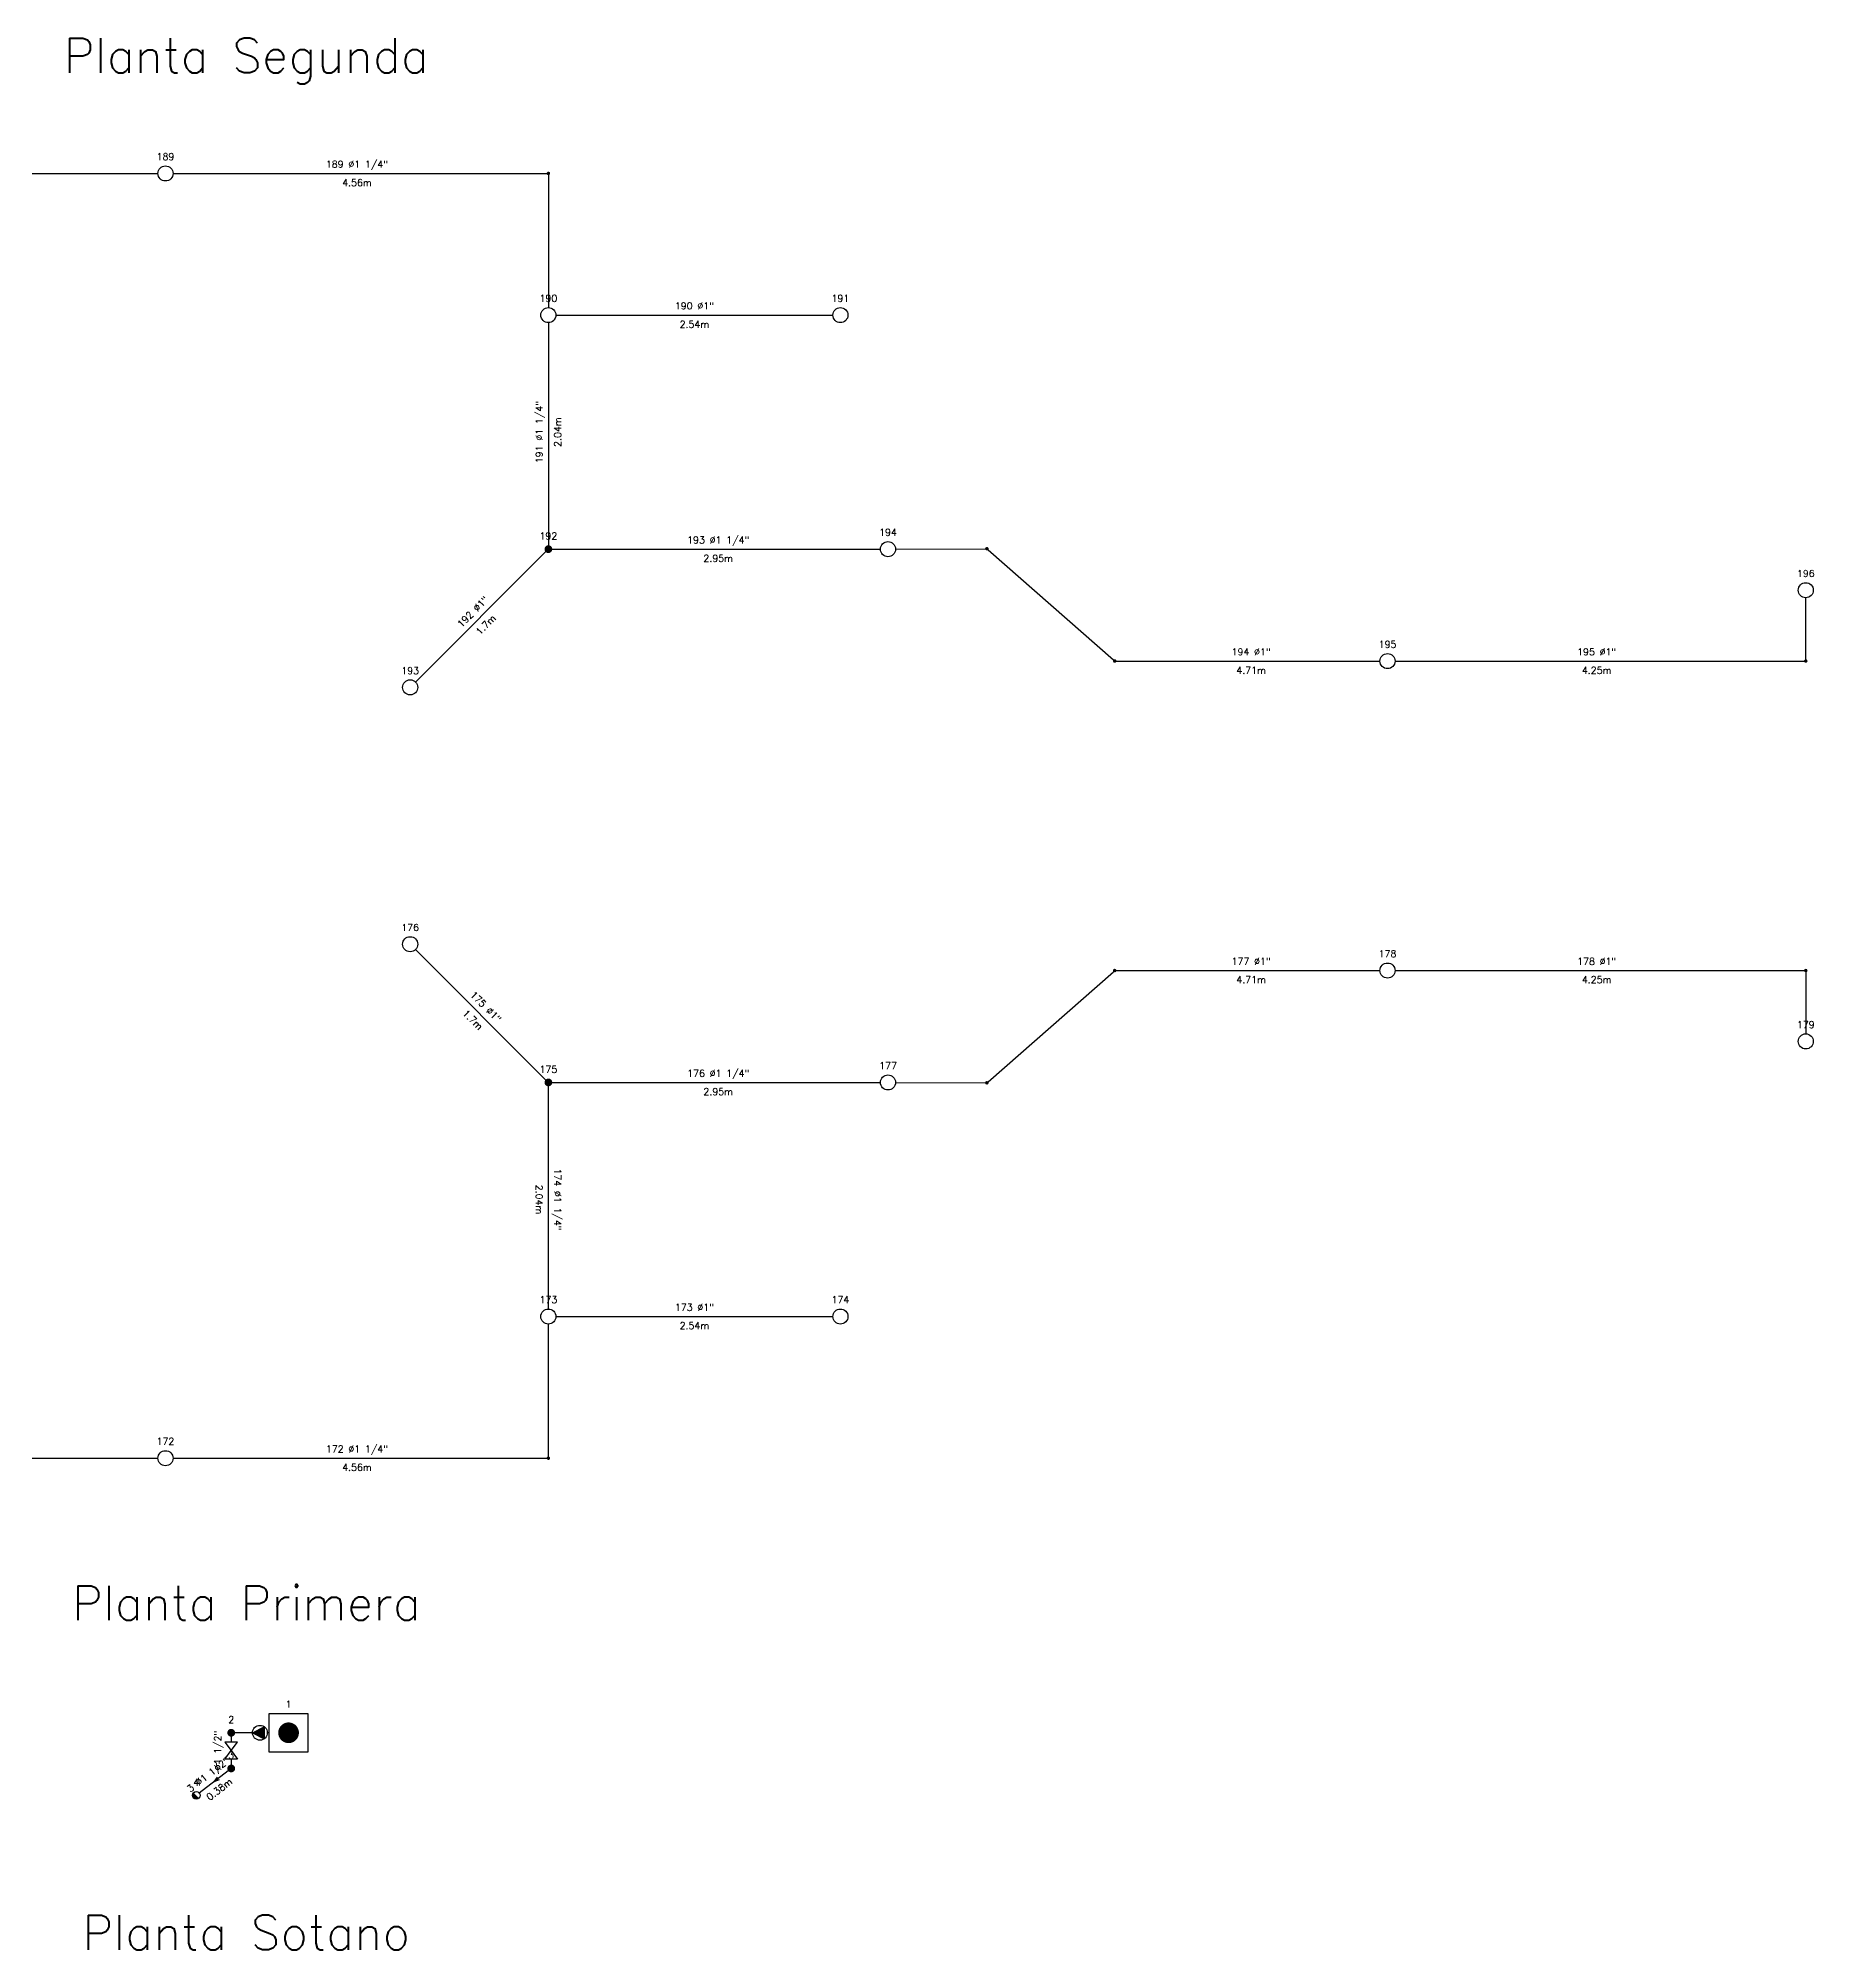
# Model space of a CAD drawing. Extents: x -4.3 to 30.7, y -1.3 to 87.7.
# Drawn here: x 15.19 to 30.63, y -1.3 to 15.33 of the extents above; entities that cross this region are included whole.
import ezdxf
from ezdxf.enums import TextEntityAlignment as Align

# ---------------------------------------------------------------- set-up
doc = ezdxf.new("R2010")
doc.units = 0
doc.header["$LTSCALE"] = 0.5
doc.layers.get('0').update_dxf_attribs({"linetype": 'CONTINUOUS'})
for name, color, linetype in [('TEXTO_NUDOS', 7, 'CONTINUOUS'), ('TEXTO_RAMAS', 7, 'CONTINUOUS'), ('UNIFILAR', 7, 'CONTINUOUS')]:
    doc.layers.add(name, color=color, linetype=linetype)
doc.styles.add('ROMANS', font='Romans', dxfattribs={"height": 2.5})

# ---------------------------------------------------------------- blocks, each defined once
blk = doc.blocks.new('NUDO_DERIVACION_IPCI')
at = {"color": 0, "linetype": 'CONTINUOUS'}
for points in [[(-0.742494, 0.10584), (-0.749351, 0.031185), (-0.748721, -0.043781), (-0.749351, 0.031185)], [(-0.728219, 0.179437), (-0.742494, 0.10584), (-0.74061, -0.118309), (-0.748721, -0.043781)], [(-0.706667, 0.251241), (-0.728219, 0.179437), (-0.725099, -0.191656), (-0.74061, -0.118309)], [(-0.678054, 0.320535), (-0.706667, 0.251241), (-0.702343, -0.263087), (-0.725099, -0.191656)], [(-0.642667, 0.386626), (-0.678054, 0.320535), (-0.672569, -0.33189), (-0.702343, -0.263087)], [(-0.600858, 0.448854), (-0.642667, 0.386626), (-0.636075, -0.397377), (-0.672569, -0.33189)], [(-0.553045, 0.506597), (-0.600858, 0.448854), (-0.593226, -0.458893), (-0.636075, -0.397377)], [(-0.499707, 0.559279), (-0.553045, 0.506597), (-0.544449, -0.515825), (-0.593226, -0.458893)], [(-0.441376, 0.606372), (-0.499707, 0.559279), (-0.490233, -0.567602), (-0.544449, -0.515825)], [(-0.378635, 0.647407), (-0.441376, 0.606372), (-0.431118, -0.613708), (-0.490233, -0.567602)], [(-0.31211, 0.681973), (-0.378635, 0.647407), (-0.367696, -0.653682), (-0.431118, -0.613708)], [(-0.242467, 0.709725), (-0.31211, 0.681973), (-0.300599, -0.687124), (-0.367696, -0.653682)], [(-0.170402, 0.730386), (-0.242467, 0.709725), (-0.2305, -0.713702), (-0.300599, -0.687124)], [(-0.096633, 0.743749), (-0.170402, 0.730386), (-0.158097, -0.733148), (-0.2305, -0.713702)], [(-0.0219, 0.74968), (-0.096633, 0.743749), (-0.084114, -0.745268), (-0.158097, -0.733148)], [(0.053053, 0.748121), (-0.0219, 0.74968), (-0.009291, -0.749942), (-0.084114, -0.745268)], [(0.127475, 0.739087), (0.053053, 0.748121), (0.065624, -0.747123), (-0.009291, -0.749942)], [(0.200624, 0.722669), (0.127475, 0.739087), (0.139884, -0.736839), (0.065624, -0.747123)], [(0.271768, 0.699029), (0.200624, 0.722669), (0.212747, -0.719193), (0.139884, -0.736839)], [(0.340197, 0.668406), (0.271768, 0.699029), (0.283483, -0.694361), (0.212747, -0.719193)], [(0.405227, 0.631103), (0.340197, 0.668406), (0.351388, -0.662591), (0.283483, -0.694361)], [(0.466207, 0.587495), (0.405227, 0.631103), (0.415781, -0.624201), (0.351388, -0.662591)], [(0.52253, 0.538017), (0.466207, 0.587495), (0.47602, -0.579573), (0.415781, -0.624201)], [(0.573632, 0.483163), (0.52253, 0.538017), (0.531502, -0.529155), (0.47602, -0.579573)], [(0.619002, 0.423482), (0.573632, 0.483163), (0.581674, -0.47345), (0.531502, -0.529155)], [(0.658187, 0.359569), (0.619002, 0.423482), (0.626035, -0.413014), (0.581674, -0.47345)], [(0.690796, 0.292064), (0.658187, 0.359569), (0.66414, -0.348452), (0.626035, -0.413014)], [(0.716502, 0.22164), (0.690796, 0.292064), (0.695609, -0.280407), (0.66414, -0.348452)], [(0.73505, 0.149002), (0.716502, 0.22164), (0.720128, -0.209562), (0.695609, -0.280407)], [(0.746253, 0.074875), (0.73505, 0.149002), (0.737451, -0.136622), (0.720128, -0.209562)], [(0.75, 0), (0.746253, 0.074875), (0.747407, -0.062317), (0.737451, -0.136622)]]:
    blk.add_solid(points, dxfattribs=at)
blk = doc.blocks.new('CONEXION_PLANTAS_IPCI')
at = {"color": 0, "linetype": 'CONTINUOUS'}
blk.add_circle((-0.004736, -0.005671), 1.5, dxfattribs=at)
for points in [[(-1.499779, 0.11617), (-1.504474, -0.033694), (0.363297, -1.459821), (0.216286, -1.489298)], [(-1.480147, 0.264817), (-1.499779, 0.11617), (0.506632, -1.415814), (0.363297, -1.459821)], [(-1.445772, 0.410761), (-1.480147, 0.264817), (0.644856, -1.357718), (0.506632, -1.415814)], [(-1.396999, 0.552544), (-1.445772, 0.410761), (0.77659, -1.286112), (0.644856, -1.357718)], [(-1.334315, 0.688749), (-1.396999, 0.552544), (0.900518, -1.201713), (0.77659, -1.286112)], [(-1.258346, 0.818016), (-1.334315, 0.688749), (1.0154, -1.105363), (0.900518, -1.201713)], [(-1.169852, 0.939054), (-1.258346, 0.818016), (1.047775, -1.074419), (1.0154, -1.105363)], [(-1.069716, 1.050651), (-1.169852, 0.939054), (-0.004736, -0.005671), (1.047775, -1.074419)], [(-1.504474, -0.033694), (-1.494184, -0.183278), (0.216286, -1.489298), (0.067066, -1.503952)], [(-1.494184, -0.183278), (-1.469012, -0.331087), (0.067066, -1.503952), (-0.082871, -1.503635)], [(-1.469012, -0.331087), (-1.429209, -0.475645), (-0.082871, -1.503635), (-0.232027, -1.488351)], [(-1.429209, -0.475645), (-1.375174, -0.615507), (-0.232027, -1.488351), (-0.378913, -1.458252)], [(-1.375174, -0.615507), (-1.307445, -0.749276), (-0.378913, -1.458252), (-0.52206, -1.41364)], [(-1.307445, -0.749276), (-1.226701, -0.875615), (-0.52206, -1.41364), (-0.660037, -1.35496)], [(-1.226701, -0.875615), (-1.133746, -0.993262), (-0.660037, -1.35496), (-0.791468, -1.282798)], [(-1.133746, -0.993262), (-1.029511, -1.101041), (-0.791468, -1.282798), (-0.915037, -1.197876)]]:
    blk.add_solid(points, dxfattribs=at)
blk = doc.blocks.new('DEPOSITO_ACUMULADOR_IPCI')
at = {"color": 0, "linetype": 'CONTINUOUS'}
for p, q in [((-1.125, 1.125), (1.125, 1.125)), ((-1.125, -1.125), (-1.125, 1.125)), ((1.125, 1.125), (1.125, -1.125)), ((1.125, -1.125), (-1.125, -1.125))]:
    blk.add_line(p, q, dxfattribs=at)
for points in [[(-0.593996, 0.084672), (-0.599481, 0.024948), (-0.598977, -0.035025), (-0.599481, 0.024948)], [(-0.582575, 0.14355), (-0.593996, 0.084672), (-0.592488, -0.094647), (-0.598977, -0.035025)], [(-0.565333, 0.200993), (-0.582575, 0.14355), (-0.580079, -0.153325), (-0.592488, -0.094647)], [(-0.542443, 0.256428), (-0.565333, 0.200993), (-0.561874, -0.21047), (-0.580079, -0.153325)], [(-0.514133, 0.309301), (-0.542443, 0.256428), (-0.538055, -0.265512), (-0.561874, -0.21047)], [(-0.480686, 0.359083), (-0.514133, 0.309301), (-0.50886, -0.317902), (-0.538055, -0.265512)], [(-0.442436, 0.405278), (-0.480686, 0.359083), (-0.474581, -0.367115), (-0.50886, -0.317902)], [(-0.399766, 0.447423), (-0.442436, 0.405278), (-0.435559, -0.41266), (-0.474581, -0.367115)], [(-0.353101, 0.485098), (-0.399766, 0.447423), (-0.392186, -0.454082), (-0.435559, -0.41266)], [(-0.302908, 0.517926), (-0.353101, 0.485098), (-0.344894, -0.490966), (-0.392186, -0.454082)], [(-0.249688, 0.545578), (-0.302908, 0.517926), (-0.294156, -0.522946), (-0.344894, -0.490966)], [(-0.193974, 0.56778), (-0.249688, 0.545578), (-0.240479, -0.5497), (-0.294156, -0.522946)], [(-0.136321, 0.584309), (-0.193974, 0.56778), (-0.1844, -0.570961), (-0.240479, -0.5497)], [(-0.077307, 0.594999), (-0.136321, 0.584309), (-0.126477, -0.586518), (-0.1844, -0.570961)], [(-0.01752, 0.599744), (-0.077307, 0.594999), (-0.067291, -0.596215), (-0.126477, -0.586518)], [(0.042442, 0.598497), (-0.01752, 0.599744), (-0.007433, -0.599954), (-0.067291, -0.596215)], [(0.10198, 0.59127), (0.042442, 0.598497), (0.052499, -0.597699), (-0.007433, -0.599954)], [(0.160499, 0.578135), (0.10198, 0.59127), (0.111907, -0.589472), (0.052499, -0.597699)], [(0.217415, 0.559223), (0.160499, 0.578135), (0.170197, -0.575355), (0.111907, -0.589472)], [(0.272158, 0.534724), (0.217415, 0.559223), (0.226787, -0.555489), (0.170197, -0.575355)], [(0.324181, 0.504883), (0.272158, 0.534724), (0.28111, -0.530073), (0.226787, -0.555489)], [(0.372966, 0.469996), (0.324181, 0.504883), (0.332625, -0.49936), (0.28111, -0.530073)], [(0.418024, 0.430414), (0.372966, 0.469996), (0.380816, -0.463659), (0.332625, -0.49936)], [(0.458905, 0.386531), (0.418024, 0.430414), (0.425202, -0.423324), (0.380816, -0.463659)], [(0.495201, 0.338786), (0.458905, 0.386531), (0.46534, -0.37876), (0.425202, -0.423324)], [(0.52655, 0.287655), (0.495201, 0.338786), (0.500828, -0.330411), (0.46534, -0.37876)], [(0.552637, 0.233651), (0.52655, 0.287655), (0.531312, -0.278761), (0.500828, -0.330411)], [(0.573202, 0.177312), (0.552637, 0.233651), (0.556487, -0.224326), (0.531312, -0.278761)], [(0.58804, 0.119202), (0.573202, 0.177312), (0.576102, -0.167649), (0.556487, -0.224326)], [(0.597003, 0.0599), (0.58804, 0.119202), (0.589961, -0.109297), (0.576102, -0.167649)], [(0.6, 0), (0.597003, 0.0599), (0.597925, -0.049854), (0.589961, -0.109297)]]:
    blk.add_solid(points, dxfattribs=at)
blk = doc.blocks.new('LLAVE_PASO_IPCI')
at = {"color": 0, "linetype": 'CONTINUOUS'}
for p, q in [((-0.056294, -0.042034), (-0.056294, 0.042034)), ((-0.056294, 0.042034), (0, 0)), ((0, 0), (-0.056294, -0.042034)), ((0.056294, 0.042034), (0, 0)), ((0, 0), (0.056294, -0.042034)), ((0.056294, -0.042034), (0.056294, 0.042034))]:
    blk.add_line(p, q, dxfattribs=at)
blk = doc.blocks.new('BOMBA_MARCHA_IPCI')
at = {"color": 0, "linetype": 'CONTINUOUS'}
for p, q in [((-0.055041, -0.073935), (-0.055041, 0.073935)), ((0.092173, 0), (-0.055041, 0.073935)), ((0.092173, 0), (-0.055041, -0.073935))]:
    blk.add_line(p, q, dxfattribs=at)
blk.add_circle((0, 0), 0.092173, dxfattribs=at)
blk.add_solid([(-0.055041, -0.073935), (-0.055041, 0.073935), (0.092173, 0), (-0.055041, 0.073935)], dxfattribs=at)
blk = doc.blocks.new('NUDO_PASO_IPCI')
at = {"color": 0, "linetype": 'CONTINUOUS'}
for points in [[(-0.742494, 0.10584), (-0.749351, 0.031185), (-0.748721, -0.043781), (-0.749351, 0.031185)], [(-0.728219, 0.179437), (-0.742494, 0.10584), (-0.74061, -0.118309), (-0.748721, -0.043781)], [(-0.706667, 0.251241), (-0.728219, 0.179437), (-0.725099, -0.191656), (-0.74061, -0.118309)], [(-0.678054, 0.320535), (-0.706667, 0.251241), (-0.702343, -0.263087), (-0.725099, -0.191656)], [(-0.642667, 0.386626), (-0.678054, 0.320535), (-0.672569, -0.33189), (-0.702343, -0.263087)], [(-0.600858, 0.448854), (-0.642667, 0.386626), (-0.636075, -0.397377), (-0.672569, -0.33189)], [(-0.553045, 0.506597), (-0.600858, 0.448854), (-0.593226, -0.458893), (-0.636075, -0.397377)], [(-0.499707, 0.559279), (-0.553045, 0.506597), (-0.544449, -0.515825), (-0.593226, -0.458893)], [(-0.441376, 0.606372), (-0.499707, 0.559279), (-0.490233, -0.567602), (-0.544449, -0.515825)], [(-0.378635, 0.647407), (-0.441376, 0.606372), (-0.431118, -0.613708), (-0.490233, -0.567602)], [(-0.31211, 0.681973), (-0.378635, 0.647407), (-0.367696, -0.653682), (-0.431118, -0.613708)], [(-0.242467, 0.709725), (-0.31211, 0.681973), (-0.300599, -0.687124), (-0.367696, -0.653682)], [(-0.170402, 0.730386), (-0.242467, 0.709725), (-0.2305, -0.713702), (-0.300599, -0.687124)], [(-0.096633, 0.743749), (-0.170402, 0.730386), (-0.158097, -0.733148), (-0.2305, -0.713702)], [(-0.0219, 0.74968), (-0.096633, 0.743749), (-0.084114, -0.745268), (-0.158097, -0.733148)], [(0.053053, 0.748121), (-0.0219, 0.74968), (-0.009291, -0.749942), (-0.084114, -0.745268)], [(0.127475, 0.739087), (0.053053, 0.748121), (0.065624, -0.747123), (-0.009291, -0.749942)], [(0.200624, 0.722669), (0.127475, 0.739087), (0.139884, -0.736839), (0.065624, -0.747123)], [(0.271768, 0.699029), (0.200624, 0.722669), (0.212747, -0.719193), (0.139884, -0.736839)], [(0.340197, 0.668406), (0.271768, 0.699029), (0.283483, -0.694361), (0.212747, -0.719193)], [(0.405227, 0.631103), (0.340197, 0.668406), (0.351388, -0.662591), (0.283483, -0.694361)], [(0.466207, 0.587495), (0.405227, 0.631103), (0.415781, -0.624201), (0.351388, -0.662591)], [(0.52253, 0.538017), (0.466207, 0.587495), (0.47602, -0.579573), (0.415781, -0.624201)], [(0.573632, 0.483163), (0.52253, 0.538017), (0.531502, -0.529155), (0.47602, -0.579573)], [(0.619002, 0.423482), (0.573632, 0.483163), (0.581674, -0.47345), (0.531502, -0.529155)], [(0.658187, 0.359569), (0.619002, 0.423482), (0.626035, -0.413014), (0.581674, -0.47345)], [(0.690796, 0.292064), (0.658187, 0.359569), (0.66414, -0.348452), (0.626035, -0.413014)], [(0.716502, 0.22164), (0.690796, 0.292064), (0.695609, -0.280407), (0.66414, -0.348452)], [(0.73505, 0.149002), (0.716502, 0.22164), (0.720128, -0.209562), (0.695609, -0.280407)], [(0.746253, 0.074875), (0.73505, 0.149002), (0.737451, -0.136622), (0.720128, -0.209562)], [(0.75, 0), (0.746253, 0.074875), (0.747407, -0.062317), (0.737451, -0.136622)]]:
    blk.add_solid(points, dxfattribs=at)
blk = doc.blocks.new('ROCIADOR_AUTOMATICO_IPCI')
at = {"color": 0, "linetype": 'CONTINUOUS'}
blk.add_circle((-0.004736, -0.005671), 1.5, dxfattribs=at)

msp = doc.modelspace()

# ---------------------------------------------------------------- linework, layer by layer
at = {"layer": 'UNIFILAR', "color": 94, "linetype": 'CONTINUOUS'}
for p, q in [((12.407183, 14.151203, 2.5), (16.231812, 14.151203, 2.5)), ((16.363062, 14.151203, 2.5), (19.61316, 14.151203, 2.5)), ((19.628161, 14.136203, 2.5), (19.628182, 12.984557, 2.5)), ((19.628177, 12.853307, 2.5), (19.628002, 10.916504, 2.5)), ((19.693808, 12.918932, 2.5), (22.102558, 12.918932, 2.5)), ((19.604134, 10.858889, 2.5), (18.472321, 9.727076, 2.5)), ((19.661749, 10.882754, 2.5), (22.516624, 10.882754, 2.5)), ((22.647873, 10.883014, 2.5), (23.427242, 10.886097, 2.5)), ((23.453512, 10.876257, 2.5), (24.542978, 9.919406, 2.5)), ((30.565154, 9.924508, 2.5), (30.565154, 10.459944, 2.5)), ((24.569249, 9.909508, 2.5), (26.861582, 9.909508, 2.5)), ((26.992832, 9.909508, 2.5), (30.550154, 9.909508, 2.5)), ((19.604134, 6.268136, 2.5), (18.472321, 7.399949, 2.5)), ((23.453512, 6.250768, 2.5), (24.542978, 7.207619, 2.5)), ((24.569249, 7.217517, 2.5), (26.861582, 7.217517, 2.5)), ((26.992832, 7.217517, 2.5), (30.550154, 7.217517, 2.5)), ((30.565154, 7.202517, 2.5), (30.565154, 6.667081, 2.5)), ((19.628177, 4.273718, 2.5), (19.628002, 6.210521, 2.5)), ((19.661749, 6.244271, 2.5), (22.516624, 6.244271, 2.5)), ((22.647873, 6.244012, 2.5), (23.427242, 6.240929, 2.5)), ((19.693808, 4.208093, 2.5), (22.102558, 4.208093, 2.5)), ((19.628161, 2.990822, 2.5), (19.628182, 4.142468, 2.5)), ((12.407183, 2.975822, 2.5), (16.231812, 2.975822, 2.5)), ((16.363062, 2.975822, 2.5), (19.61316, 2.975822, 2.5)), ((16.869223, 0.553679), (16.869223, 0.505191)), ((17.054168, 0.587429), (16.902973, 0.587429)), ((17.199443, 0.587429), (17.183248, 0.587429)), ((16.869223, 0.359261), (16.869223, 0.310773)), ((16.842498, 0.256412), (16.59138, 0.062741)), ((16.748279, 0.201427), (16.717236, 0.159806)), ((16.765379, 0.179255), (16.717236, 0.159806))]:
    msp.add_line(p, q, dxfattribs=at)

# ---------------------------------------------------------------- block references
for name, p, xscale, yscale in [('ROCIADOR_AUTOMATICO_IPCI', (16.297437, 14.151203, 2.5), 0.04375, 0.04375), ('NUDO_PASO_IPCI', (19.62816, 14.151203, 2.5), 0.02, 0.02), ('ROCIADOR_AUTOMATICO_IPCI', (19.628183, 12.918932, 2.5), 0.04375, 0.04375), ('ROCIADOR_AUTOMATICO_IPCI', (22.168183, 12.918932, 2.5), 0.04375, 0.04375), ('NUDO_DERIVACION_IPCI', (19.627999, 10.882754, 2.5), 0.045, 0.045), ('ROCIADOR_AUTOMATICO_IPCI', (22.582249, 10.882754, 2.5), 0.04375, 0.04375), ('NUDO_PASO_IPCI', (23.442242, 10.886156, 2.5), 0.02, 0.02), ('ROCIADOR_AUTOMATICO_IPCI', (30.565154, 10.525569, 2.5), 0.04375, 0.04375), ('NUDO_PASO_IPCI', (24.554249, 9.909508, 2.5), 0.02, 0.02), ('ROCIADOR_AUTOMATICO_IPCI', (26.927207, 9.909508, 2.5), 0.04375, 0.04375), ('NUDO_PASO_IPCI', (30.565154, 9.909508, 2.5), 0.02, 0.02), ('ROCIADOR_AUTOMATICO_IPCI', (18.425918, 9.680672, 2.5), 0.04375, 0.04375), ('ROCIADOR_AUTOMATICO_IPCI', (18.425918, 7.446353, 2.5), 0.04375, 0.04375), ('NUDO_PASO_IPCI', (24.554249, 7.217517, 2.5), 0.02, 0.02), ('ROCIADOR_AUTOMATICO_IPCI', (26.927207, 7.217517, 2.5), 0.04375, 0.04375), ('NUDO_PASO_IPCI', (30.565154, 7.217517, 2.5), 0.02, 0.02), ('ROCIADOR_AUTOMATICO_IPCI', (30.565154, 6.601456, 2.5), 0.04375, 0.04375), ('NUDO_DERIVACION_IPCI', (19.627999, 6.244271, 2.5), 0.045, 0.045), ('ROCIADOR_AUTOMATICO_IPCI', (22.582249, 6.244271, 2.5), 0.04375, 0.04375), ('NUDO_PASO_IPCI', (23.442242, 6.240869, 2.5), 0.02, 0.02), ('ROCIADOR_AUTOMATICO_IPCI', (19.628183, 4.208093, 2.5), 0.04375, 0.04375), ('ROCIADOR_AUTOMATICO_IPCI', (22.168183, 4.208093, 2.5), 0.04375, 0.04375), ('ROCIADOR_AUTOMATICO_IPCI', (16.297437, 2.975822, 2.5), 0.04375, 0.04375), ('NUDO_PASO_IPCI', (19.62816, 2.975822, 2.5), 0.02, 0.02), ('DEPOSITO_ACUMULADOR_IPCI', (17.368193, 0.587429), 0.15, 0.15), ('NUDO_DERIVACION_IPCI', (16.869223, 0.587429), 0.045, 0.045), ('NUDO_DERIVACION_IPCI', (16.869223, 0.277023), 0.045, 0.045), ('CONEXION_PLANTAS_IPCI', (16.565249, 0.042588), 0.022, 0.022)]:
    msp.add_blockref(name, p, dxfattribs=dict(at, xscale=xscale, yscale=yscale))
for name, p, xscale, yscale, rotation in [('LLAVE_PASO_IPCI', (16.869223, 0.432226), 1.296, 1.296, 90), ('BOMBA_MARCHA_IPCI', (17.118708, 0.587429), 0.7, 0.7, 180)]:
    msp.add_blockref(name, p, dxfattribs=dict(at, xscale=xscale, yscale=yscale, rotation=rotation))

# ---------------------------------------------------------------- texts
at = {"color": 7, "linetype": 'CONTINUOUS', "style": 'ROMANS'}
for s, p in [('Planta Segunda', (17, 15.326814)), ('Planta Primera', (17, 1.865847)), ('Planta Sotano', (17, -1))]:
    msp.add_text(s, height=0.3, dxfattribs=at).set_placement(p, align=Align.TOP_CENTER)
at = {"layer": 'TEXTO_NUDOS', "color": 94, "linetype": 'CONTINUOUS', "style": 'ROMANS'}
for s, p in [('189', (16.297437, 14.266828, 2.5)), ('190', (19.628183, 13.034557, 2.5)), ('191', (22.168183, 13.034557, 2.5)), ('192', (19.627999, 10.966504, 2.5)), ('194', (22.582249, 10.998379, 2.5)), ('196', (30.565154, 10.641194, 2.5)), ('195', (26.927207, 10.025133, 2.5)), ('193', (18.425918, 9.796297, 2.5)), ('176', (18.425918, 7.561978, 2.5)), ('178', (26.927207, 7.333142, 2.5)), ('179', (30.565154, 6.717081, 2.5)), ('175', (19.627999, 6.328021, 2.5)), ('177', (22.582249, 6.359896, 2.5)), ('173', (19.628183, 4.323718, 2.5)), ('174', (22.168183, 4.323718, 2.5)), ('172', (16.297437, 3.091447, 2.5)), ('1', (17.368193, 0.806179)), ('2', (16.869223, 0.671179)), ('3', (16.869223, 0.360773)), ('4', (16.565249, 0.125588))]:
    msp.add_text(s, height=0.06, dxfattribs=at).set_placement(p, align=Align.CENTER)
at = {"layer": 'TEXTO_RAMAS', "color": 94, "linetype": 'CONTINUOUS', "style": 'ROMANS'}
for s, p in [('189 Ø1 1/4"', (17.962799, 14.201203, 2.5)), ('190 Ø1"', (20.898183, 12.968932, 2.5)), ('193 Ø1 1/4"', (21.105124, 10.932754, 2.5)), ('194 Ø1"', (25.740728, 9.959508, 2.5)), ('177 Ø1"', (25.740728, 7.267517, 2.5)), ('178 Ø1"', (28.746181, 7.267517, 2.5)), ('172 Ø1 1/4"', (17.962799, 3.025822, 2.5))]:
    msp.add_text(s, height=0.06, dxfattribs=at).set_placement(p, align=Align.CENTER)
for s, p in [('4.56m', (17.962799, 14.101203, 2.5)), ('2.54m', (20.898183, 12.868932, 2.5)), ('2.95m', (21.105124, 10.832754, 2.5)), ('4.71m', (25.740728, 9.859508, 2.5)), ('4.71m', (25.740728, 7.167517, 2.5)), ('4.25m', (28.746181, 7.167517, 2.5)), ('4.56m', (17.962799, 2.925822, 2.5))]:
    msp.add_text(s, height=0.06, dxfattribs=at).set_placement(p, align=Align.TOP_CENTER)
for s, rotation, p in [('191 Ø1 1/4"', 89.994817, (19.578091, 11.900847, 2.5)), ('192 Ø1"', 45, (18.991603, 10.317069, 2.5)), ('195 Ø1"', 360, (28.746181, 9.959508, 2.5)), ('175 Ø1"', 315, (19.062314, 6.880667, 2.5)), ('176 Ø1 1/4"', 360, (21.105124, 6.294271, 2.5)), ('174 Ø1 1/4"', 270.005183, (19.678091, 5.226187, 2.5)), ('173 Ø1"', 360, (20.898183, 4.258093, 2.5)), ('Ø1 1/2"', 90, (16.781259, 0.432226)), ('3 Ø1 1/2"', 37.640593, (16.686701, 0.199398))]:
    msp.add_text(s, height=0.06, rotation=rotation, dxfattribs=at).set_placement(p, align=Align.CENTER)
for s, rotation, p in [('2.04m', 89.994817, (19.678091, 11.900838, 2.5)), ('1.7m', 45, (19.062314, 10.246358, 2.5)), ('4.25m', 360, (28.746181, 9.859508, 2.5)), ('1.7m', 315, (18.991603, 6.809957, 2.5)), ('2.95m', 360, (21.105124, 6.194271, 2.5)), ('2.04m', 270.005183, (19.578091, 5.226178, 2.5)), ('2.54m', 360, (20.898183, 4.158093, 2.5)), ('0.38m', 37.640593, (16.747771, 0.120213))]:
    msp.add_text(s, height=0.06, rotation=rotation, dxfattribs=at).set_placement(p, align=Align.TOP_CENTER)

doc.saveas('drawing.dxf')
